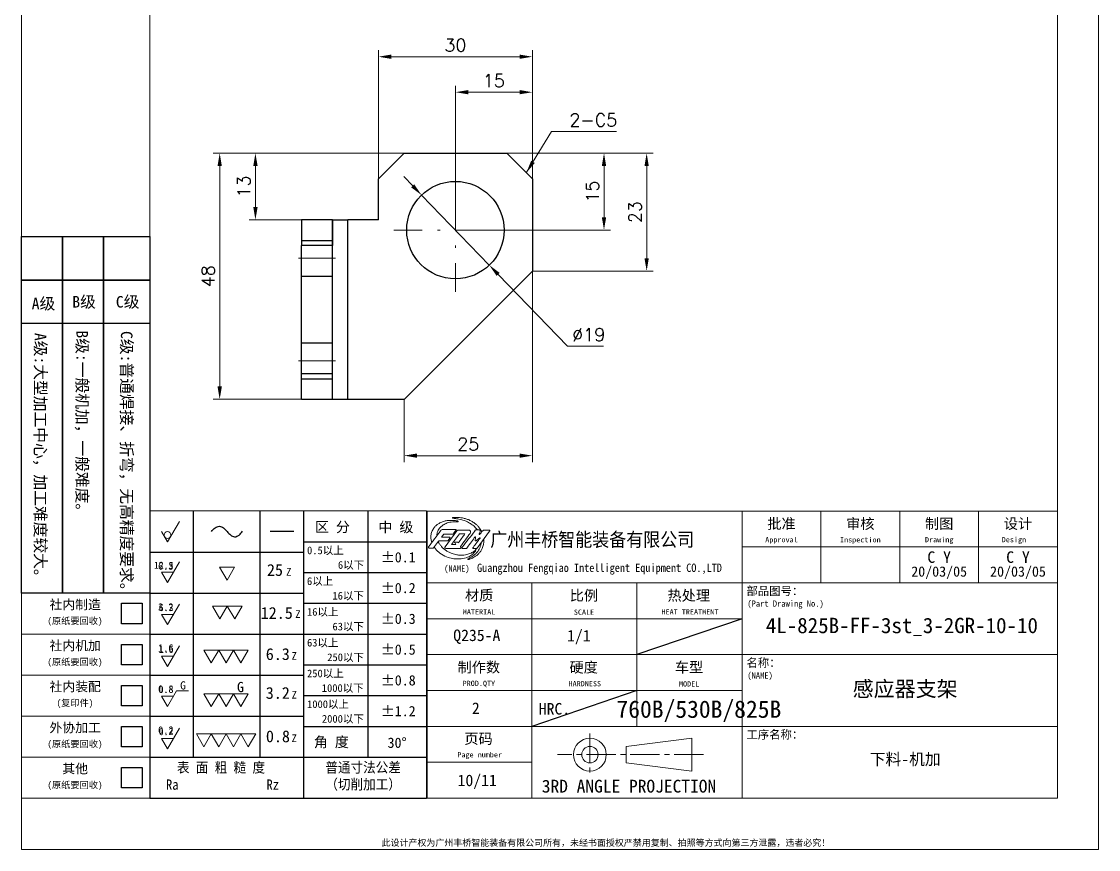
# Model space of a CAD drawing. Header units: millimetres. Extents: x -162325 to -83245, y 277409 to 326486.
# Drawn here: x -157404.7 to -157194.7, y 298309.3 to 298470.7 of the extents above; entities that cross this region are included whole.
import ezdxf
from ezdxf.enums import TextEntityAlignment as Align

# ---------------------------------------------------------------- set-up
doc = ezdxf.new("R2010")
doc.units = ezdxf.units.MM
for name, pattern in [('CENTER2', [28.575, 19.05, -3.175, 3.175, -3.175]), ('DASHDOT', [18.5, 12, -3, 0.5, -3]), ('DASHED', [15, 12, -3]), ('DASHED2', [9.525, 6.35, -3.175])]:
    doc.linetypes.add(name, pattern=pattern)
for name, color, linetype, lineweight in [('A4', 3, 'Continuous', 20), ('中心线', 2, 'CENTER2', 13), ('图框', 7, 'Continuous', 20), ('尺寸线', 3, 'Continuous', 13), ('文字', 1, 'Continuous', 13), ('细实线', 4, 'Continuous', 25), ('虚线', 2, 'DASHED2', 25)]:
    doc.layers.add(name, color=color, linetype=linetype, lineweight=lineweight)
doc.layers.add('MARK', color=7, linetype='Continuous')
doc.styles.add('CH-1', font='')
doc.styles.add('MX_NOTE_STANDARD', font='txt.shx', dxfattribs={"bigfont": 'extfont.shx'})
doc.styles.get("Standard").update_dxf_attribs({"font": 'txt', "bigfont": 'gbcbig.shx'})
doc.styles.get('CH-1').set_extended_font_data('SimSun')
doc.dimstyles.new('副本01', dxfattribs={"dimtxt": 2.5, "dimasz": 2.5, "dimexe": 1.25, "dimexo": 0, "dimgap": 1, "dimtad": 1, "dimdsep": 46, "dimtxsty": 'Standard', "dimcen": 1, "dimclrd": 3, "dimclre": 3, "dimclrt": 1, "dimadec": 1, "dimazin": 2, "dimtfac": 1, "dimtmove": 0, "dimatfit": 3, "dimfxl": 0, "dimtolj": 1, "dimlwd": -1, "dimlwe": -1, "dimarcsym": 0})
doc.dimstyles.new('副本01$0', dxfattribs={"dimtxt": 2.5, "dimasz": 2.5, "dimexe": 1.25, "dimexo": 0, "dimgap": 1, "dimtad": 1, "dimdsep": 46, "dimtxsty": 'Standard', "dimcen": 1, "dimclrd": 3, "dimclre": 3, "dimclrt": 1, "dimadec": 1, "dimazin": 2, "dimtfac": 1, "dimtmove": 0, "dimatfit": 3, "dimfxl": 0, "dimtolj": 1, "dimlwd": -1, "dimlwe": -1, "dimarcsym": 0})
doc.dimstyles.new('副本01$3', dxfattribs={"dimtxt": 2.5, "dimasz": 2.5, "dimexe": 1.25, "dimexo": 0, "dimgap": 1, "dimtad": 1, "dimtih": 1, "dimtoh": 1, "dimdsep": 46, "dimtxsty": 'Standard', "dimcen": 1, "dimclrd": 3, "dimclre": 3, "dimclrt": 1, "dimadec": 1, "dimazin": 2, "dimtfac": 1, "dimtmove": 0, "dimatfit": 3, "dimfxl": 0, "dimtolj": 1, "dimlwd": -1, "dimlwe": -1, "dimarcsym": 0})

# ---------------------------------------------------------------- blocks, each defined once
blk = doc.blocks.new('A$C34C2392C')
at = {"linetype": 'CENTER2', "ltscale": 0.3}
for p, q in [((-5.53, 4.13), (-5.53, -4.13)), ((16.64, 0), (-11.88, 0))]:
    blk.add_line(p, q, dxfattribs=at)
for p, q in [((1.54, 1.6), (14.34, 3.2)), ((14.34, 3.2), (14.34, -3.2)), ((1.54, -1.6), (1.54, 1.6)), ((14.34, -3.2), (1.54, -1.6))]:
    blk.add_line(p, q)
for radius in [3.2, 1.6]:
    blk.add_arc((-5.53, 0), radius, 0, 359.9894)
blk = doc.blocks.new('A$C67844AE1')
for p, q in [((-492, 112), (0, 112)), ((-246, 112), (-246, -112)), ((-184.5, 112), (-184.5, 56)), ((-123, 112), (-123, 56)), ((-61.5, 112), (-61.5, 56)), ((0, -112), (0, 112)), ((-246, 84), (0, 84)), ((-492, 68), (-492, -112)), ((-492, 68), (-492, -112)), ((-492, -112), (-492, 68)), ((-492, 68), (-492, -112)), ((-492, 68), (-492, -112)), ((-492, 68), (-492, -112)), ((-492, 68), (-492, -112)), ((-492, 68), (-492, -112)), ((-492, 68), (-492, -112)), ((-492, -112), (-492, 68)), ((-492, 68), (-492, -112)), ((-492, 68), (-492, -112)), ((-492, 68), (-492, -112)), ((-492, 68), (-492, -112)), ((-492, 56), (0, 56)), ((-410, 56), (-410, -112)), ((-328, 56), (-328, -56)), ((-492, 28), (-246, 28)), ((-492, 0), (0, 0)), ((-492, -28), (-246, -28)), ((-492, -56), (0, -56)), ((-492, -84), (-410, -84)), ((-492, -112), (0, -112))]:
    blk.add_line(p, q)
at = {"color": 4, "ltscale": 0.5}
for p, q in [((-478.69, 93.94), (-480.4, 91.69)), ((-468.38, 96.54), (-477.68, 84.12)), ((-467.07, 97.19), (-459.37, 97.19)), ((-451.05, 97.21), (-453.64, 97.21)), ((-452.68, 83.09), (-442.89, 96.32)), ((-447.54, 97.19), (-443.33, 97.19)), ((-482.7, 88.42), (-486.55, 83.35)), ((-473.82, 90.78), (-475.13, 88.89)), ((-469.28, 85.77), (-472.57, 85.77)), ((-469.23, 85.85), (-470.11, 87.32)), ((-467.8, 87.76), (-469.94, 87.76)), ((-467.8, 87.76), (-467.42, 87.1)), ((-486.98, 83.13), (-490.13, 83.13)), ((-477.02, 82.81), (-465.96, 82.81)), ((-463.75, 82.81), (-461.35, 82.81))]:
    blk.add_line(p, q, dxfattribs=at)
for centre, radius, start, end in [((-479.96, 96.37), 1.09, 90, 143.21463), ((-478.65, 93.91), 0.0547, 90, 142.95764), ((-471.7, 94.51), 0.547, 270, 322.84702), ((-469.22, 97.24), 0.219, 322.84702, 90), ((-467.07, 95.55), 1.64, 90, 143.17909), ((-466.36, 94.15), 0.0547, 90, 143.28021), ((-462.24, 94.15), 0.0547, 323.81172, 90), ((-459.37, 95.55), 1.64, 323.50405, 90), ((-453.64, 96.66), 0.547, 90, 142.76053), ((-443.33, 96.64), 0.547, 323.51537, 90), ((-490.13, 83.68), 0.547, 143.21463, 270), ((-482.27, 88.08), 0.547, 90, 142.7804), ((-480.35, 91.65), 0.0547, 142.95764, 270), ((-477.02, 83.63), 0.821, 143.17909, 270), ((-472.57, 85.82), 0.0547, 143.28021, 270), ((-469.28, 85.82), 0.0547, 270, 30.87346), ((-467.37, 87.13), 0.0547, 209.84044, 323.81172), ((-454.06, 91.84), 0.137, 354.5829, 143.44023), ((-450.47, 90.95), 0.137, 323.3038, 127.26931), ((-486.98, 83.68), 0.547, 270, 322.7804), ((-463.75, 83.36), 0.547, 142.76053, 270), ((-461.35, 83.63), 0.821, 270, 323.34145), ((-455.78, 83.14), 0.274, 143.38703, 270), ((-453.12, 83.41), 0.547, 270, 323.51537)]:
    blk.add_arc(centre, radius, start, end, dxfattribs=at)
at = {"color": 3, "ltscale": 0.5}
for points, knots in [([(-488.04, 87.39), (-488.26, 88.17), (-488.62, 89.51), (-488.76, 91.4), (-488.68, 92.96), (-488.48, 94.48), (-488, 95.94), (-487.33, 97.33), (-486.52, 98.55), (-485.58, 99.92), (-484.11, 101.17), (-482.08, 102.53), (-479.62, 103.66), (-476.63, 104.53), (-473.49, 104.75), (-470.85, 104.68), (-469.01, 104.49), (-468.06, 104.35), (-467.6, 104.19), (-467.36, 104.11), (-467.38, 103.84), (-467.51, 103.6), (-467.67, 103.59), (-467.75, 103.59)], [0.033361, 0.033361, 0.033361, 0.033361, 0.471833, 0.793856, 1.06763, 1.327784, 1.632518, 1.904259, 2.171672, 2.434164, 2.811787, 3.221221, 3.771763, 4.287691, 4.918993, 5.487196, 5.736969, 5.935719, 6.004988, 6.011363, 6.068145, 6.111246, 6.151841, 6.151841, 6.151841, 6.151841]), ([(-467.75, 103.59), (-468.68, 103.59), (-471.11, 103.61), (-474.79, 103.2), (-478.26, 101.79), (-481.06, 99.79), (-482.97, 97.34), (-484.02, 94.85), (-483.98, 93.42), (-483.93, 92.89)], [0, 0, 0, 0, 0.511401, 1.333961, 2.006207, 2.544799, 3.201133, 3.690752, 3.982461, 3.982461, 3.982461, 3.982461]), ([(-471.87, 106.78), (-471.88, 106.81), (-471.89, 106.89), (-471.08, 106.94), (-470.13, 106.96), (-468.28, 106.92), (-466.29, 106.88), (-463.95, 106.66), (-461.43, 105.9), (-458.86, 105.11), (-456.84, 103.98), (-455.05, 102.78), (-453.35, 101.59), (-451.64, 99.9), (-450.32, 98.09), (-449.42, 96.69), (-449.1, 95.93), (-449.03, 95.74)], [0, 0, 0, 0, 0.013513, 0.041806, 0.340693, 0.661167, 1.001786, 1.450195, 1.93793, 2.441413, 2.919246, 3.201062, 3.624217, 4.053268, 4.510623, 4.853859, 4.962074, 4.962074, 4.962074, 4.962074]), ([(-453.89, 81.8), (-454.16, 81.48), (-455.09, 80.34), (-457.47, 79.09), (-460.29, 78.15), (-463.1, 77.56), (-465.75, 77.56), (-468.2, 77.74), (-470.34, 78.3), (-472.37, 78.87), (-474.59, 79.8), (-476.8, 81.11), (-479.03, 82.63), (-480.66, 84.59), (-482.11, 86.33), (-482.76, 87.47), (-483.04, 87.97)], [0, 0, 0, 0, 0.227272, 0.804496, 1.430419, 1.862632, 2.367125, 2.88024, 3.204387, 3.579335, 4.036384, 4.516387, 4.985288, 5.507707, 5.907232, 6.223175, 6.223175, 6.223175, 6.223175]), ([(-449.38, 87.54), (-449.46, 86.95), (-449.59, 86.05), (-449.95, 84.79), (-450.37, 83.78), (-450.81, 82.63), (-451.45, 81.57), (-452.25, 80.24), (-453.23, 79.21), (-454.33, 78.01), (-455.64, 77.09), (-456.98, 76.11), (-458.35, 75.36), (-459.16, 74.85), (-459.95, 74.68), (-459.94, 74.21), (-459.66, 74.19), (-459.5, 74.17)], [0.004933, 0.004933, 0.004933, 0.004933, 0.333622, 0.498315, 0.724349, 0.934741, 1.17012, 1.401267, 1.780901, 1.94954, 2.292483, 2.648069, 2.865789, 3.139575, 3.199954, 3.253921, 3.331828, 3.331828, 3.331828, 3.331828]), ([(-459.5, 74.17), (-459.15, 74.26), (-457.82, 74.59), (-455.91, 75.45), (-453.81, 76.77), (-452.04, 78.05), (-450.46, 79.78), (-449.21, 81.63), (-448.18, 83.92), (-447.35, 86.77), (-447.31, 89.06), (-447.29, 90.37)], [0, 0, 0, 0, 0.196818, 0.752706, 1.133972, 1.558354, 1.94217, 2.414014, 2.774875, 3.316286, 4.02771, 4.02771, 4.02771, 4.02771]), ([(-486.11, 83.93), (-485.59, 83.17), (-484.11, 80.96), (-480.4, 78.04), (-475.71, 75.67), (-470.4, 74.54), (-465.25, 74.57), (-460.35, 75.58), (-456.79, 77.65), (-454.68, 79.82), (-453.68, 81.05), (-453.44, 81.92), (-453.76, 82.01), (-453.85, 81.87), (-453.89, 81.8)], [0.008574, 0.008574, 0.008574, 0.008574, 0.511088, 1.461558, 2.551285, 3.372869, 4.408758, 5.360341, 6.07413, 6.646139, 6.965728, 7.014048, 7.055407, 7.097199, 7.097199, 7.097199, 7.097199])]:
    blk.add_open_spline(points, degree=3, knots=knots, dxfattribs=at)
blk.add_spline([(-471.87, 106.78), (-471.8, 106.48), (-471.33, 106.32), (-469.95, 106.19), (-468.71, 106.01), (-466.81, 105.67), (-464.7, 105.2), (-462.88, 104.66), (-461.09, 103.98), (-459.43, 103.08), (-457.89, 102.22), (-455.32, 100.34), (-454.15, 99.25), (-453.58, 98.66), (-452.29, 97.2)], degree=3, dxfattribs=at)
at = {"color": 4, "ltscale": 0.5}
for points, knots in [([(-480.84, 97.02), (-480.93, 96.9), (-481.02, 96.78), (-481.12, 96.65), (-484.27, 92.44), (-487.42, 88.22), (-490.57, 84.01)], [-0.084236, -0.084236, -0.084236, -0.084236, 0, 0, 0, 2.885251, 2.885251, 2.885251, 2.885251]), ([(-479.96, 97.46), (-479.82, 97.46), (-479.68, 97.46), (-479.54, 97.46), (-479.54, 97.46), (-479.54, 97.46), (-479.54, 97.46), (-476.38, 97.46), (-473.23, 97.46), (-470.08, 97.46), (-470.08, 97.46), (-470.08, 97.46), (-470.08, 97.46), (-469.79, 97.46), (-469.51, 97.46), (-469.22, 97.46)], [-0.077734, -0.077734, -0.077734, -0.077734, 0, 0, 0, 0, 0, 0, 1.729211, 1.729211, 1.729211, 1.729211, 1.729211, 1.729211, 1.885805, 1.885805, 1.885805, 1.885805]), ([(-471.7, 93.97), (-471.72, 93.97), (-471.75, 93.97), (-471.77, 93.97), (-471.77, 93.97), (-471.77, 93.97), (-471.77, 93.97), (-474.06, 93.97), (-476.36, 93.97), (-478.65, 93.97)], [-0.012966, -0.012966, -0.012966, -0.012966, 0, 0, 0, 0, 0, 0, 1.257183, 1.257183, 1.257183, 1.257183]), ([(-469.05, 97.11), (-469.2, 96.9), (-469.36, 96.7), (-469.52, 96.49), (-469.52, 96.49), (-469.52, 96.49), (-469.52, 96.49), (-470.05, 95.79), (-470.58, 95.09), (-471.11, 94.39), (-471.11, 94.39), (-471.11, 94.39), (-471.11, 94.39), (-471.16, 94.32), (-471.21, 94.25), (-471.26, 94.18)], [-0.1423966, -0.1423966, -0.1423966, -0.1423966, 0, 0, 0, 0, 0, 0, 0.4822707, 0.4822707, 0.4822707, 0.4822707, 0.4822707, 0.4822707, 0.529029, 0.529029, 0.529029, 0.529029]), ([(-454.08, 96.99), (-454.23, 96.79), (-454.39, 96.58), (-454.54, 96.38), (-457.68, 92.25), (-460.82, 88.12), (-463.96, 83.99), (-464.04, 83.89), (-464.11, 83.79), (-464.19, 83.69)], [-0.140102, -0.140102, -0.140102, -0.140102, 0, 0, 0, 2.844058, 2.844058, 2.844058, 2.913465, 2.913465, 2.913465, 2.913465]), ([(-451.05, 97.21), (-450.96, 97.2), (-450.76, 97.2), (-450.41, 97.03), (-450.21, 96.52), (-450.3, 95.87), (-450.55, 95.18), (-450.83, 94.49), (-451, 93.99), (-451.13, 93.7), (-451.11, 93.59), (-450.99, 93.55), (-450.82, 93.63), (-450.49, 93.98), (-449.97, 94.64), (-449.25, 95.48), (-448.57, 96.28), (-447.99, 96.81), (-447.66, 97.09), (-447.54, 97.19)], [0, 0, 0, 0, 0.047379, 0.11361, 0.198731, 0.32589, 0.467244, 0.599055, 0.733672, 0.758899, 0.77069, 0.790267, 0.820293, 0.867992, 1.054564, 1.278066, 1.476304, 1.62487, 1.711224, 1.711224, 1.711224, 1.711224]), ([(-469.94, 87.76), (-469.98, 87.77), (-470.04, 87.77), (-470.11, 87.72), (-470.16, 87.66), (-470.17, 87.58), (-470.16, 87.49), (-470.14, 87.4), (-470.13, 87.35), (-470.11, 87.32)], [0, 0, 0, 0, 0.0189462, 0.0330559, 0.0436533, 0.0575788, 0.0766083, 0.0956988, 0.1082528, 0.1082528, 0.1082528, 0.1082528]), ([(-456, 83.3), (-455.85, 83.49), (-455.71, 83.69), (-455.56, 83.88), (-455.56, 83.88), (-455.56, 83.88), (-455.56, 83.88), (-453.83, 86.21), (-452.09, 88.54), (-450.36, 90.87)], [-0.132838, -0.132838, -0.132838, -0.132838, 0, 0, 0, 0, 0, 0, 1.591518, 1.591518, 1.591518, 1.591518])]:
    blk.add_open_spline(points, degree=3, knots=knots, dxfattribs=at)
for points in [[(-466.4, 94.18), (-468.47, 91.41), (-470.54, 88.63), (-472.61, 85.86)], [(-462.19, 94.12), (-463.9, 91.78), (-465.62, 89.44), (-467.33, 87.1)], [(-466.36, 94.2), (-464.99, 94.2), (-463.61, 94.2), (-462.24, 94.2)], [(-458.05, 94.58), (-460.57, 91.18), (-463.09, 87.78), (-465.6, 84.38)], [(-476.05, 88.63), (-478.12, 88.63), (-480.19, 88.63), (-482.27, 88.63)], [(-474.4, 91.6), (-476.39, 91.6), (-478.37, 91.6), (-480.35, 91.6)], [(-454.17, 91.93), (-456.01, 89.44), (-457.9, 86.89), (-460.7, 83.14)], [(-454.14, 89.56), (-454.07, 90.32), (-454, 91.07), (-453.92, 91.83)], [(-453.14, 89.09), (-452.28, 89.74), (-451.41, 90.4), (-450.55, 91.06)], [(-455.78, 82.86), (-454.89, 82.86), (-454, 82.86), (-453.12, 82.86)]]:
    blk.add_open_spline(points, degree=3, dxfattribs=at)
for points in [[(-476.05, 88.63), (-475.64, 88.63), (-475.39, 88.67), (-475.28, 88.75), (-475.13, 88.89)], [(-473.82, 90.78), (-473.73, 90.98), (-473.72, 91.25), (-473.81, 91.45), (-473.97, 91.55), (-474.16, 91.58), (-474.4, 91.6)], [(-465.6, 84.38), (-465.63, 84.34), (-465.63, 84.25), (-465.53, 84.03), (-465.37, 83.78), (-465.15, 83.42), (-465.08, 83.29), (-465.14, 83.12), (-465.4, 82.96), (-465.69, 82.87), (-465.96, 82.81)], [(-454.14, 89.56), (-454.15, 89.22), (-454.12, 88.97), (-453.96, 88.83), (-453.76, 88.76), (-453.62, 88.78), (-453.43, 88.86), (-453.14, 89.09)]]:
    blk.add_spline(points, degree=3, dxfattribs=at)
at = {"layer": '细实线', "color": 0, "linetype": 'Continuous'}
for p, q in [((-492, 112), (-492, 56)), ((-492, 68), (-492, -112)), ((-492, 68), (-492, -112)), ((-492, 68), (-492, -112))]:
    blk.add_line(p, q, dxfattribs=at)
at = {"lineweight": 35, "xscale": 4, "yscale": 4, "zscale": 4}
blk.add_blockref('A$C34C2392C', (-342.56, -78.03), dxfattribs=at)
at = {"style": 'CH-1'}
for s, height, p in [('批准', 8.111, (-215.25, 102.29)), ('审核', 8.111, (-153.75, 102.29)), ('制图', 8.111, (-92.25, 102.29)), ('设计', 8.111, (-30.75, 102.29)), ('Approval', 4.055, (-215.25, 89.12)), ('Inspection', 4.055, (-153.75, 89.12)), ('Drawing', 4.055, (-92.25, 89.12)), ('Design  ', 4.055, (-30.75, 89.12)), ('比例', 8.111, (-369.33, 46.29)), ('MATERIAL', 4.056, (-451.13, 33.33)), ('SCALE', 4.055, (-369.28, 33.12)), ('制作数', 8.111, (-451.33, -9.71)), ('车型', 8.111, (-287.33, -9.71)), ('PROD.QTY', 4.055, (-451.28, -22.88)), ('MODEL', 4.055, (-287.28, -22.88)), ('3RD ANGLE PROJECTION', 10, (-334.19, -102.63))]:
    blk.add_text(s, height=height, dxfattribs=at).set_placement(p, align=Align.MIDDLE)
at = {"lineweight": 35, "style": 'CH-1'}
for s, height, p in [('(NAME)', 4.868, (-478.38, 64.74)), ('部品图号：', 6.489, (-242.53, 46.37)), ('(Part Drawing No.)', 4.8676, (-241.87, 37.35)), ('名称：', 6.489, (-242.53, -9.63)), ('(NAME)', 4.868, (-241.87, -18.65)), ('工序名称：', 6.489, (-242.53, -65.63))]:
    blk.add_text(s, height=height, dxfattribs=at).set_placement(p)
at = {"style": 'CH-1'}
blk.add_text('材质', height=8.111, dxfattribs=at).set_placement((-462.11, 42.24))
at = {"lineweight": 35, "style": 'CH-1'}
for s, height, p in [('热处理', 8.111, (-287.56, 46.27)), ('HEAT TREATMENT', 4.0553, (-286.66, 33.32)), ('硬度', 8.111, (-369.56, -9.73)), ('HARDNESS', 4.055, (-368.66, -22.68)), ('HRC.', 9, (-392.33, -42.26, -1000.32)), ('页码', 8.111, (-451.56, -65.73)), ('Page number', 4.0553, (-450.66, -78.68))]:
    blk.add_text(s, height=height, dxfattribs=at).set_placement(p, align=Align.MIDDLE)
at = {"layer": 'MARK', "style": 'CH-1', "width": 0.9}
blk.add_text('广州丰桥智能装备有限公司', height=10.8, dxfattribs=at).set_placement((-442.41, 84.37))
at = {"layer": 'MARK', "insert": (-452.72, 70.99), "char_height": 6.5, "width": 556.9513, "attachment_point": 1, "style": 'CH-1'}
blk.add_mtext('{\\W0.9;Guangzhou Fengqiao Intelligent Equipment CO.,LTD}', dxfattribs=at)
blk = doc.blocks.new('A$C32AF00EF')
for p, q in [((0, 0), (2.89, 5)), ((-1.44, 2.5), (0, 0))]:
    blk.add_line(p, q)
blk.add_circle((0, 1.67), 0.833)
blk = doc.blocks.new('A$C553B2148')
for p, q in [((1.44, 0), (-1.44, 0)), ((-1.44, 0), (0, -2.5)), ((0, -2.5), (2.89, 2.5))]:
    blk.add_line(p, q)
at = {"style": 'MX_NOTE_STANDARD'}
blk.add_attdef('12.5', text='', height=1.75, dxfattribs=at).set_placement((1.44, 0.28), align=Align.BOTTOM_RIGHT)
blk = doc.blocks.new('A$C1377093C')
for p, q in [((0, 0), (-1.44, 2.5)), ((-1.44, 2.5), (1.44, 2.5)), ((1.44, 2.5), (0, 0))]:
    blk.add_line(p, q)
blk = doc.blocks.new('A$C6D2D6B6B')
for p, q in [((0, 0), (-1.44, 2.5)), ((-1.44, 2.5), (1.44, 2.5)), ((1.44, 2.5), (0, 0)), ((1.44, 2.5), (4.33, 2.5)), ((2.89, 0), (1.44, 2.5)), ((4.33, 2.5), (2.89, 0))]:
    blk.add_line(p, q)
blk = doc.blocks.new('A$C62DD302B')
for p, q in [((-2.89, 0), (-4.33, 2.5)), ((-4.33, 2.5), (-1.44, 2.5)), ((-1.44, 2.5), (-2.89, 0)), ((-1.44, 2.5), (1.44, 2.5)), ((0, 0), (-1.44, 2.5)), ((1.44, 2.5), (0, 0)), ((2.89, 0), (1.44, 2.5)), ((1.44, 2.5), (4.33, 2.5)), ((4.33, 2.5), (2.89, 0))]:
    blk.add_line(p, q)
blk = doc.blocks.new('A$C077E39D2')
for p, q in [((-4.33, -2.5), (-5.77, 0)), ((-5.77, 0), (-2.89, 0)), ((-2.89, 0), (-4.33, -2.5)), ((-2.89, 0), (0, 0)), ((-1.44, -2.5), (-2.89, 0)), ((0, 0), (-1.44, -2.5)), ((1.44, -2.5), (0, 0)), ((0, 0), (2.89, 0)), ((2.89, 0), (1.44, -2.5)), ((4.33, -2.5), (2.89, 0)), ((2.89, 0), (5.77, 0)), ((5.77, 0), (4.33, -2.5))]:
    blk.add_line(p, q)
blk = doc.blocks.new('A$C09D43E00')
for p, q in [((0, 0), (1.78, 3.08)), ((1.78, 3.08), (4.07, 3.08)), ((1.15, 2), (-1.15, 2)), ((-1.15, 2), (0, 0))]:
    blk.add_line(p, q)
at = {"style": 'MX_NOTE_STANDARD'}
blk.add_attdef('12.5', text='', height=1.4, dxfattribs=at).set_placement((1.15, 2.22), align=Align.BOTTOM_RIGHT)
at = {"layer": '细实线', "color": 0, "style": 'CH-1'}
blk.add_text('G', height=1.6, dxfattribs=at).set_placement((2.47, 3.33))
blk = doc.blocks.new('A$C339E5D7D')
for p, q in [((-2.89, 0), (-4.33, 2.5)), ((-4.33, 2.5), (-1.44, 2.5)), ((-1.44, 2.5), (-2.89, 0)), ((-1.44, 2.5), (1.44, 2.5)), ((0, 0), (-1.44, 2.5)), ((1.44, 2.5), (0, 0)), ((2.89, 0), (1.44, 2.5)), ((1.44, 2.5), (4.33, 2.5)), ((4.33, 2.5), (2.89, 0))]:
    blk.add_line(p, q)
at = {"layer": '细实线', "color": 0, "style": 'CH-1'}
blk.add_text('G', height=2, dxfattribs=at).set_placement((2.13, 2.81))
blk = doc.blocks.new('54')
for p, q in [((5360.79, 6053.19), (5468.79, 6053.19)), ((5468.79, 6047.19), (5468.79, 5957.19)), ((5468.79, 6047.19), (5468.79, 5957.19)), ((5468.79, 5957.19), (5468.79, 6047.19)), ((5468.79, 6047.19), (5468.79, 5957.19)), ((5468.79, 6047.19), (5468.79, 5957.19)), ((5468.79, 6047.19), (5468.79, 5957.19)), ((5468.79, 6047.19), (5468.79, 5957.19)), ((5468.79, 6047.19), (5468.79, 5957.19)), ((5468.79, 6047.19), (5468.79, 5957.19)), ((5468.79, 5957.19), (5468.79, 6047.19)), ((5468.79, 6047.19), (5468.79, 5957.19)), ((5468.79, 6047.19), (5468.79, 5957.19)), ((5468.79, 6047.19), (5468.79, 5957.19)), ((5468.79, 6047.19), (5468.79, 5957.19))]:
    blk.add_line(p, q)
at = {"layer": '细实线', "color": 0, "linetype": 'Continuous'}
for p, q in [((5360.79, 6053.19), (5360.79, 5941.19)), ((5377.79, 6053.19), (5377.79, 5957.19)), ((5403.79, 6053.19), (5403.79, 5957.19)), ((5420.79, 6053.19), (5420.79, 5941.19)), ((5445.79, 6053.19), (5445.79, 5957.19)), ((5468.79, 6053.19), (5468.79, 5941.19)), ((5407.7, 6045.29), (5417.04, 6045.29)), ((5468.79, 6047.19), (5468.79, 5957.19)), ((5468.79, 6047.19), (5468.79, 5957.19)), ((5468.79, 6047.19), (5468.79, 5957.19)), ((5420.79, 6041.19), (5468.79, 6041.19)), ((5360.79, 6037.19), (5420.79, 6037.19)), ((5420.79, 6029.19), (5468.79, 6029.19)), ((5360.79, 6021.19), (5420.79, 6021.19)), ((5420.79, 6017.19), (5468.79, 6017.19)), ((5360.79, 6005.19), (5420.79, 6005.19)), ((5420.79, 6005.19), (5468.79, 6005.19)), ((5420.79, 5993.19), (5468.79, 5993.19)), ((5360.79, 5989.19), (5420.79, 5989.19)), ((5420.79, 5981.19), (5468.79, 5981.19)), ((5360.79, 5973.19), (5420.79, 5973.19)), ((5420.79, 5969.19), (5468.79, 5969.19)), ((5360.79, 5957.19), (5468.79, 5957.19)), ((5360.79, 5957.19), (5468.79, 5957.19)), ((5360.79, 5941.19), (5468.79, 5941.19))]:
    blk.add_line(p, q, dxfattribs=at)
at = {"layer": '细实线', "color": 0, "linetype": 'Continuous', "start_tangent": (0.606347, 0.7952), "end_tangent": (0.584547, 0.81136)}
blk.add_spline([(5384.88, 6045.23), (5386.3, 6046.61), (5387.98, 6047.24), (5389.51, 6046.59), (5390.93, 6045.19), (5392.37, 6043.78), (5393.91, 6043.13), (5395.61, 6043.82), (5397.01, 6045.27)], degree=3, dxfattribs=at)
for name, p, xscale, yscale, zscale in [('A$C32AF00EF', (5367.73, 6041.13), 1.600000000000364, 1.600000000000364, 1.600000000000364), ('A$C1377093C', (5390.94, 6026.26), 2, 2, 2), ('A$C6D2D6B6B', (5388.15, 6011.08), 2, 2, 2), ('A$C62DD302B', (5390.57, 5993.94), 2, 2, 2), ('A$C077E39D2', (5390.57, 5966.26), 2, 2, 2)]:
    blk.add_blockref(name, p, dxfattribs=dict(xscale=xscale, yscale=yscale, zscale=zscale))
ref = blk.add_blockref('A$C553B2148', (5367.73, 6029.35), dxfattribs=dict(xscale=1.600000000000364, yscale=1.600000000000364, zscale=1.600000000000364))
ref.add_attrib('12.5', '12.5', dxfattribs={"height": 2.8, "style": 'CH-1'}).set_placement((5370.04, 6029.8), align=Align.BOTTOM_RIGHT)
ref = blk.add_blockref('A$C553B2148', (5367.73, 6012.86), dxfattribs=dict(xscale=1.600000000000364, yscale=1.600000000000364, zscale=1.600000000000364))
ref.add_attrib('12.5', '6.3', dxfattribs={"height": 2.8, "style": 'CH-1'}).set_placement((5370.04, 6013.31), align=Align.BOTTOM_RIGHT)
ref = blk.add_blockref('A$C553B2148', (5367.73, 5996.56), dxfattribs=dict(xscale=1.600000000000364, yscale=1.600000000000364, zscale=1.600000000000364))
ref.add_attrib('12.5', '1.6', dxfattribs={"height": 2.8, "style": 'CH-1'}).set_placement((5370.04, 5997.01), align=Align.BOTTOM_RIGHT)
at = {"lineweight": 35}
ref = blk.add_blockref('A$C09D43E00', (5367.73, 5976.92), dxfattribs=dict(at, xscale=2, yscale=2, zscale=2))
ref.add_attrib('12.5', '0.8', dxfattribs={"height": 2.8, "style": 'CH-1'}).set_placement((5370.04, 5981.37), align=Align.BOTTOM_RIGHT)
at = {"lineweight": 35, "xscale": 2, "yscale": 2, "zscale": 2}
blk.add_blockref('A$C339E5D7D', (5390.57, 5976.92), dxfattribs=at)
ref = blk.add_blockref('A$C553B2148', (5367.73, 5964.47), dxfattribs=dict(xscale=1.600000000000364, yscale=1.600000000000364, zscale=1.600000000000364))
ref.add_attrib('12.5', '0.2', dxfattribs={"height": 2.8, "style": 'CH-1'}).set_placement((5370.04, 5964.92), align=Align.BOTTOM_RIGHT)
at = {"style": 'CH-1', "width": 0.9}
for s, p in [('表 面 粗 糙 度', (5388.59, 5953.25)), ('普通寸法公差', (5444.02, 5953.25)), ('Ra              Rz', (5389.17, 5946.45)), ('（切削加工）', (5444.02, 5946.67))]:
    blk.add_text(s, height=4, dxfattribs=at).set_placement(p, align=Align.MIDDLE)
at = {"layer": '细实线', "color": 0, "style": 'CH-1'}
for s, height, p in [('区 分', 4, (5432.03, 6046.97)), ('中 级', 4, (5456.79, 6046.97)), ('0.5以上', 3, (5429.3, 6037.89)), ('6以下', 3, (5439.3, 6032.14)), ('6以上', 3, (5427.22, 6025.89)), ('16以下', 3, (5438.2, 6020.14)), ('16以上', 3, (5428.26, 6013.89)), ('63以下', 3, (5438.2, 6008.14)), ('63以上', 3, (5428.26, 6001.89)), ('250以下', 3, (5437.19, 5996.14)), ('250以上', 3, (5429.3, 5989.89)), ('1000以下', 3, (5436.08, 5984.14)), ('1000以上', 3, (5430.33, 5977.89)), ('2000以下', 3, (5436.13, 5972.14)), ('角 度', 4, (5431.63, 5963.15))]:
    blk.add_text(s, height=height, dxfattribs=at).set_placement(p, align=Align.MIDDLE)
for s, height, p in [('%%P0.1', 4, (5450.91, 6033.15)), ('6.3', 2.944, (5364.07, 6030.28)), ('25', 4.6, (5406.51, 6027.88)), ('Z', 3, (5414, 6027.96)), ('%%P0.2', 4, (5450.91, 6021.15)), ('3.2', 2.944, (5364.07, 6014.28)), ('12.5', 4.6, (5404.08, 6011.13)), ('Z', 3, (5417.58, 6011.47)), ('%%P0.3', 4, (5450.91, 6009.15)), ('1.6', 2.944, (5364.07, 5998.28)), ('6.3', 4.6, (5406.05, 5995.09)), ('Z', 3, (5416.15, 5995.17)), ('%%P0.5', 4, (5450.91, 5997.15)), ('%%P0.8', 4, (5450.91, 5985.15)), ('0.8', 2.944, (5364.07, 5982.28)), ('3.2', 4.6, (5406.05, 5979.93)), ('Z', 3, (5416.15, 5980.01)), ('%%P1.2', 4, (5450.91, 5973.15)), ('0.2', 2.944, (5364.07, 5966.28)), ('0.8', 4.6, (5406.1, 5963)), ('Z', 3, (5416.15, 5963.08)), ('30°', 4, (5453.55, 5960.81))]:
    blk.add_text(s, height=height, dxfattribs=at).set_placement(p)
blk = doc.blocks.new('fenlei')
at = {"layer": '图框'}
for points in [[(-25, 32), (0, 32), (0, 40), (-25, 40)], [(-25, 24), (0, 24), (0, 32), (-25, 32)], [(-25, 16), (0, 16), (0, 24), (-25, 24)], [(-25, 8), (0, 8), (0, 16), (-25, 16)], [(-25, 0), (0, 0), (0, 8), (-25, 8)]]:
    blk.add_lwpolyline(points, close=True, dxfattribs=at)
at = {"layer": '细实线'}
for points in [[(-5.5, 38), (-1.5, 38), (-1.5, 34), (-5.5, 34)], [(-5.5, 30), (-1.5, 30), (-1.5, 26), (-5.5, 26)], [(-5.5, 22), (-1.5, 22), (-1.5, 18), (-5.5, 18)], [(-5.5, 14), (-1.5, 14), (-1.5, 10), (-5.5, 10)], [(-5.5, 6), (-1.5, 6), (-1.5, 2), (-5.5, 2)]]:
    blk.add_lwpolyline(points, close=True, dxfattribs=at)
at = {"style": 'CH-1'}
for s, height, p in [('社内制造', 1.836, (-14.54, 37.8)), ('(原纸要回收)', 1.285, (-14.58, 34.52)), ('社内机加', 1.836, (-14.54, 29.8)), ('(原纸要回收)', 1.285, (-14.58, 26.52)), ('社内装配', 1.836, (-14.54, 21.8)), ('(复印件)', 1.285, (-14.58, 18.52)), ('外协加工', 1.836, (-14.54, 13.8)), ('(原纸要回收)', 1.285, (-14.58, 10.52)), ('其他', 1.836, (-14.54, 5.8)), ('(原纸要回收)', 1.285, (-14.58, 2.52))]:
    blk.add_text(s, height=height, dxfattribs=at).set_placement(p, align=Align.MIDDLE)
blk = doc.blocks.new('机加分类')
at = {"layer": '细实线'}
for p, q in [((-94, -8.5), (-94, 0)), ((-94, 0), (-86, 0)), ((-86, -8.5), (-86, 0)), ((-86, 0), (-78, 0)), ((-86, 0), (-86, -8.5)), ((-78, -8.5), (-78, 0)), ((-78, 0), (-69, 0)), ((-78, 0), (-78, -8.5)), ((-69, 0), (-69, -8.5)), ((-86, -8.5), (-94, -8.5)), ((-94, -17), (-94, -8.5)), ((-94, -8.5), (-86, -8.5)), ((-78, -8.5), (-86, -8.5)), ((-86, -17), (-86, -8.5)), ((-86, -8.5), (-78, -8.5)), ((-86, -8.5), (-86, -17)), ((-69, -8.5), (-78, -8.5)), ((-78, -17), (-78, -8.5)), ((-78, -8.5), (-69, -8.5)), ((-78, -8.5), (-78, -17)), ((-69, -8.5), (-69, -17)), ((-86, -17), (-94, -17)), ((-94, -69.55), (-94, -17)), ((-78, -17), (-86, -17)), ((-86, -69.55), (-86, -17)), ((-86, -17), (-86, -69.55)), ((-69, -17), (-78, -17)), ((-78, -69.55), (-78, -17)), ((-78, -17), (-78, -69.55)), ((-69, -17), (-69, -69.55)), ((-86, -69.55), (-94, -69.55)), ((-78, -69.55), (-86, -69.55)), ((-69, -69.55), (-78, -69.55))]:
    blk.add_line(p, q, dxfattribs=at)
at = {"layer": '文字', "color": 1, "linetype": 'Continuous', "style": 'CH-1'}
blk.add_text('A级', height=2.25, dxfattribs=at).set_placement((-89.72, -14.22, -250.08), align=Align.CENTER)
for s, p in [('B级', (-81.81, -12.71, -250.08)), ('C级', (-73.31, -12.71, -250.08))]:
    blk.add_text(s, height=2.25, dxfattribs=at).set_placement(p, align=Align.MIDDLE)
for s, p in [('A级:大型加工中心，加工难度较大。', (-90.3, -43.36)), ('B级:一般机加，一般难度。', (-82.16, -36.72)), ('C级:普通焊接、折弯，无高精度要求。', (-73.47, -44.53))]:
    blk.add_text(s, height=2.25, rotation=270, dxfattribs=at).set_placement(p, align=Align.MIDDLE)
blk = doc.blocks.new('1比1 竖框')
at = {"layer": '图框'}
for p, q in [((0, 0), (0, 297)), ((210, 297), (210, 0)), ((25, 10), (25, 289)), ((202, 289), (202, 10)), ((30.07, 10), (202, 10)), ((210, 0), (0, 0))]:
    blk.add_line(p, q, dxfattribs=at)
blk.add_blockref('机加分类', (94, 119.55))
for name, p, xscale, yscale, zscale in [('54', (-2655.4, -2960.59), 0.5, 0.5, 0.5), ('A$C67844AE1', (202, 38), 0.25, 0.25, 0.25)]:
    blk.add_blockref(name, p, dxfattribs=dict(at, xscale=xscale, yscale=yscale, zscale=zscale))
blk.add_blockref('fenlei', (25, 10), dxfattribs=at)
at = {"layer": '图框', "insert": (113.5, 0.5), "char_height": 1.25, "width": 177, "attachment_point": 8}
blk.add_mtext('{\\fSimSun|b1|i0|c134|p2;此设计产权为广州丰桥智能装备有限公司所有，未经书面授权严禁用复制、拍照等方式向第三方泄露，违者必究!}', dxfattribs=at)
blk = doc.blocks.new('车型')
at = {"layer": '文字', "color": 1, "linetype": 'Continuous', "style": 'CH-1'}
blk.add_text('760B/530B/825B', height=1.6875, dxfattribs=at).set_placement((-10.31, 3.5, -250.08), align=Align.MIDDLE)
blk = doc.blocks.new('工序名称')
at = {"layer": '文字', "color": 1, "linetype": 'Continuous', "style": 'CH-1'}
blk.add_text('下料-机加', height=2.25, dxfattribs=at).set_placement((-29.69, -6.35, -250.08), align=Align.MIDDLE)
blk = doc.blocks.new('设计人员')
at = {"layer": '文字', "color": 1, "linetype": 'Continuous', "style": 'CH-1'}
blk.add_text('C Y', height=2.25, dxfattribs=at).set_placement((-7.69, -1.99), align=Align.MIDDLE)
blk = doc.blocks.new('出图人员')
at = {"layer": '文字', "color": 1, "linetype": 'Continuous', "style": 'CH-1'}
blk.add_text('C Y', height=2.25, dxfattribs=at).set_placement((-7.69, -1.99), align=Align.MIDDLE)
blk = doc.blocks.new('出图日期')
at = {"layer": '文字', "color": 1, "linetype": 'Continuous', "style": 'CH-1'}
blk.add_text('20/03/05', height=2, dxfattribs=at).set_placement((-7.69, 2.04), align=Align.MIDDLE)
blk = doc.blocks.new('设计日期')
at = {"layer": '文字', "color": 1, "linetype": 'Continuous', "style": 'CH-1'}
blk.add_text('20/03/05', height=2, dxfattribs=at).set_placement((-7.69, 2.04), align=Align.MIDDLE)
blk = doc.blocks.new('*D266')
at = {"layer": 'Defpoints', "color": 0, "transparency": 16777216}
for p in [(-157310.1, 298445.05), (-157305.1, 298422.05), (-157282.81, 298422.05)]:
    blk.add_point(p, dxfattribs=at)
at = {"layer": '尺寸线', "color": 3, "transparency": 16777216}
for p, q in [((-157310.1, 298445.05), (-157281.56, 298445.05)), ((-157282.81, 298442.55), (-157282.81, 298424.55)), ((-157305.1, 298422.05), (-157281.56, 298422.05))]:
    blk.add_line(p, q, dxfattribs=at)
for points in [[(-157283.23, 298442.55), (-157282.4, 298442.55), (-157282.81, 298445.05)], [(-157283.23, 298424.55), (-157282.4, 298424.55), (-157282.81, 298422.05)]]:
    blk.add_solid(points, dxfattribs=at)
at = {"layer": '尺寸线', "color": 1, "transparency": 16777216, "insert": (-157285.06, 298433.55), "char_height": 2.5, "attachment_point": 5, "rotation": 90}
blk.add_mtext('\\A1;23', dxfattribs=at)
blk = doc.blocks.new('*D267')
at = {"layer": 'Defpoints', "color": 0, "transparency": 16777216}
for p in [(-157305.1, 298463.86), (-157335.1, 298440.05), (-157305.1, 298440.05)]:
    blk.add_point(p, dxfattribs=at)
at = {"layer": '尺寸线', "color": 3, "transparency": 16777216}
for p, q in [((-157335.1, 298440.05), (-157335.1, 298465.11)), ((-157305.1, 298440.05), (-157305.1, 298465.11)), ((-157332.6, 298463.86), (-157307.6, 298463.86))]:
    blk.add_line(p, q, dxfattribs=at)
for points in [[(-157332.6, 298464.28), (-157332.6, 298463.44), (-157335.1, 298463.86)], [(-157307.6, 298464.28), (-157307.6, 298463.44), (-157305.1, 298463.86)]]:
    blk.add_solid(points, dxfattribs=at)
at = {"layer": '尺寸线', "color": 1, "transparency": 16777216, "insert": (-157320.1, 298466.11), "char_height": 2.5, "attachment_point": 5}
blk.add_mtext('\\A1;30', dxfattribs=at)
blk = doc.blocks.new('*D268')
at = {"layer": 'Defpoints', "color": 0, "transparency": 16777216}
for p in [(-157330.1, 298445.05), (-157366.07, 298397.05), (-157350.1, 298397.05)]:
    blk.add_point(p, dxfattribs=at)
at = {"layer": '尺寸线', "color": 3, "transparency": 16777216}
for p, q in [((-157330.1, 298445.05), (-157367.32, 298445.05)), ((-157366.07, 298442.55), (-157366.07, 298399.55)), ((-157350.1, 298397.05), (-157367.32, 298397.05))]:
    blk.add_line(p, q, dxfattribs=at)
for points in [[(-157366.49, 298442.55), (-157365.65, 298442.55), (-157366.07, 298445.05)], [(-157366.49, 298399.55), (-157365.65, 298399.55), (-157366.07, 298397.05)]]:
    blk.add_solid(points, dxfattribs=at)
at = {"layer": '尺寸线', "color": 1, "transparency": 16777216, "insert": (-157368.32, 298421.05), "char_height": 2.5, "attachment_point": 5, "rotation": 90}
blk.add_mtext('\\A1;48', dxfattribs=at)
blk = doc.blocks.new('*D269')
at = {"layer": 'Defpoints', "color": 0, "transparency": 16777216}
for p in [(-157359.1, 298445.05), (-157330.1, 298445.05), (-157350.1, 298432.05)]:
    blk.add_point(p, dxfattribs=at)
at = {"layer": '尺寸线', "color": 3, "transparency": 16777216}
for p, q in [((-157330.1, 298445.05), (-157360.35, 298445.05)), ((-157359.1, 298434.55), (-157359.1, 298442.55)), ((-157350.1, 298432.05), (-157360.35, 298432.05))]:
    blk.add_line(p, q, dxfattribs=at)
for points in [[(-157359.52, 298442.55), (-157358.68, 298442.55), (-157359.1, 298445.05)], [(-157359.52, 298434.55), (-157358.68, 298434.55), (-157359.1, 298432.05)]]:
    blk.add_solid(points, dxfattribs=at)
at = {"layer": '尺寸线', "color": 1, "transparency": 16777216, "insert": (-157361.35, 298438.55), "char_height": 2.5, "attachment_point": 5, "rotation": 90}
blk.add_mtext('\\A1;13', dxfattribs=at)
blk = doc.blocks.new('*D270')
at = {"layer": 'Defpoints', "color": 0, "transparency": 16777216}
for p in [(-157310.1, 298445.05), (-157291.13, 298445.05), (-157308.08, 298430.05)]:
    blk.add_point(p, dxfattribs=at)
at = {"layer": '尺寸线', "color": 3, "transparency": 16777216}
for p, q in [((-157310.1, 298445.05), (-157289.88, 298445.05)), ((-157291.13, 298432.55), (-157291.13, 298442.55)), ((-157308.08, 298430.05), (-157289.88, 298430.05))]:
    blk.add_line(p, q, dxfattribs=at)
for points in [[(-157291.55, 298442.55), (-157290.71, 298442.55), (-157291.13, 298445.05)], [(-157291.55, 298432.55), (-157290.71, 298432.55), (-157291.13, 298430.05)]]:
    blk.add_solid(points, dxfattribs=at)
at = {"layer": '尺寸线', "color": 1, "transparency": 16777216, "insert": (-157293.38, 298437.55), "char_height": 2.5, "attachment_point": 5, "rotation": 90}
blk.add_mtext('\\A1;15', dxfattribs=at)
blk = doc.blocks.new('*D271')
at = {"layer": 'Defpoints', "color": 0, "transparency": 16777216}
for p in [(-157305.1, 298456.94), (-157320.1, 298442.07), (-157305.1, 298440.05)]:
    blk.add_point(p, dxfattribs=at)
at = {"layer": '尺寸线', "color": 3, "transparency": 16777216}
for p, q in [((-157320.1, 298442.07), (-157320.1, 298458.19)), ((-157317.6, 298456.94), (-157307.6, 298456.94)), ((-157305.1, 298440.05), (-157305.1, 298458.19))]:
    blk.add_line(p, q, dxfattribs=at)
for points in [[(-157317.6, 298457.36), (-157317.6, 298456.53), (-157320.1, 298456.94)], [(-157307.6, 298457.36), (-157307.6, 298456.53), (-157305.1, 298456.94)]]:
    blk.add_solid(points, dxfattribs=at)
at = {"layer": '尺寸线', "color": 1, "transparency": 16777216, "insert": (-157312.6, 298459.19), "char_height": 2.5, "attachment_point": 5}
blk.add_mtext('\\A1;15', dxfattribs=at)
blk = doc.blocks.new('*D272')
at = {"layer": 'Defpoints', "color": 0, "transparency": 16777216}
for p in [(-157305.1, 298422.05), (-157330.1, 298397.05), (-157330.1, 298386.06)]:
    blk.add_point(p, dxfattribs=at)
at = {"layer": '尺寸线', "color": 3, "transparency": 16777216}
for p, q in [((-157305.1, 298422.05), (-157305.1, 298384.81)), ((-157330.1, 298397.05), (-157330.1, 298384.81)), ((-157307.6, 298386.06), (-157327.6, 298386.06))]:
    blk.add_line(p, q, dxfattribs=at)
for points in [[(-157327.6, 298386.48), (-157327.6, 298385.65), (-157330.1, 298386.06)], [(-157307.6, 298386.48), (-157307.6, 298385.65), (-157305.1, 298386.06)]]:
    blk.add_solid(points, dxfattribs=at)
at = {"layer": '尺寸线', "color": 1, "transparency": 16777216, "insert": (-157317.6, 298388.31), "char_height": 2.5, "attachment_point": 5}
blk.add_mtext('\\A1;25', dxfattribs=at)
blk = doc.blocks.new('*D273')
at = {"layer": 'Defpoints', "color": 0, "transparency": 16777216}
for p in [(-157326.7, 298436.88), (-157313.5, 298423.21)]:
    blk.add_point(p, dxfattribs=at)
at = {"layer": '尺寸线', "color": 3, "transparency": 16777216}
for p, q in [((-157328.44, 298438.68), (-157330.17, 298440.48)), ((-157326.7, 298436.88), (-157313.5, 298423.21)), ((-157298.24, 298407.4), (-157311.77, 298421.41)), ((-157291.2, 298407.4), (-157298.24, 298407.4))]:
    blk.add_line(p, q, dxfattribs=at)
for points in [[(-157328.14, 298438.97), (-157328.74, 298438.39), (-157326.7, 298436.88)], [(-157311.47, 298421.7), (-157312.07, 298421.12), (-157313.5, 298423.21)]]:
    blk.add_solid(points, dxfattribs=at)
at = {"layer": '尺寸线', "color": 1, "transparency": 16777216, "insert": (-157294.11, 298409.65), "char_height": 2.5, "attachment_point": 5}
blk.add_mtext('\\A1;∅19', dxfattribs=at)

msp = doc.modelspace()

# ---------------------------------------------------------------- linework, layer by layer
at = {"color": 7}
for p, q in [((-157330.102, 298445.045), (-157335.102, 298440.045)), ((-157330.102, 298445.045), (-157310.102, 298445.045)), ((-157310.102, 298445.045), (-157305.102, 298440.045)), ((-157335.102, 298432.045), (-157335.102, 298440.045)), ((-157305.102, 298440.045), (-157305.102, 298422.045)), ((-157350.102, 298432.045), (-157350.102, 298427.045)), ((-157344.102, 298432.045), (-157350.102, 298432.045)), ((-157344.102, 298432.045), (-157344.102, 298427.045)), ((-157344.102, 298432.045), (-157341.102, 298432.045)), ((-157335.102, 298432.045), (-157341.102, 298432.045)), ((-157341.102, 298397.045), (-157341.102, 298432.045)), ((-157350.102, 298402.045), (-157350.102, 298427.045)), ((-157344.102, 298427.045), (-157350.102, 298427.045)), ((-157344.102, 298402.045), (-157344.102, 298427.045)), ((-157330.102, 298397.045), (-157305.102, 298422.045)), ((-157350.102, 298397.045), (-157350.102, 298402.045)), ((-157344.102, 298402.045), (-157350.102, 298402.045)), ((-157344.102, 298397.045), (-157344.102, 298402.045)), ((-157344.102, 298397.045), (-157350.102, 298397.045)), ((-157341.102, 298397.045), (-157344.102, 298397.045)), ((-157330.102, 298397.045), (-157341.102, 298397.045))]:
    msp.add_line(p, q, dxfattribs=at)
msp.add_circle((-157320.102, 298430.045), 9.5, dxfattribs=at)
at = {"layer": 'A4'}
msp.add_lwpolyline([(-157404.71, 298606.265), (-157194.71, 298606.265), (-157194.71, 298309.265), (-157404.71, 298309.265)], close=True, dxfattribs=at)
at = {"layer": '中心线', "linetype": 'DASHDOT'}
for p, q in [((-157320.102, 298442.07), (-157320.102, 298418.02)), ((-157308.077, 298430.045), (-157332.127, 298430.045)), ((-157350.702, 298424.545), (-157343.502, 298424.545)), ((-157350.702, 298404.545), (-157343.502, 298404.545))]:
    msp.add_line(p, q, dxfattribs=at)
at = {"layer": '细实线'}
for p, q in [((-157264.21, 298354.265), (-157284.71, 298347.265)), ((-157284.71, 298340.265), (-157305.21, 298333.265))]:
    msp.add_line(p, q, dxfattribs=at)
at = {"layer": '虚线', "linetype": 'DASHED'}
for p, q in [((-157344.102, 298397.045), (-157344.102, 298432.045)), ((-157350.102, 298428.045), (-157344.102, 298428.045)), ((-157350.102, 298421.045), (-157344.102, 298421.045)), ((-157350.102, 298408.045), (-157344.102, 298408.045)), ((-157350.102, 298401.045), (-157344.102, 298401.045))]:
    msp.add_line(p, q, dxfattribs=at)

# ---------------------------------------------------------------- block references
at = {"layer": '图框'}
msp.add_blockref('1比1 竖框', (-157404.71, 298309.265), dxfattribs=at)
at = {"layer": '细实线'}
for name, p in [('出图人员', (-157218.085, 298368.265)), ('设计人员', (-157202.71, 298368.265)), ('出图日期', (-157218.085, 298361.265)), ('设计日期', (-157202.71, 298361.265)), ('工序名称', (-157202.71, 298333.265))]:
    msp.add_blockref(name, p, dxfattribs=at)
at = {"layer": '细实线', "xscale": 2, "yscale": 2, "zscale": 2}
msp.add_blockref('车型', (-157252.009, 298329.35), dxfattribs=at)

# ---------------------------------------------------------------- texts
at = {"layer": '尺寸线', "color": 1, "insert": (-157297.872, 298450.28), "char_height": 2.5, "attachment_point": 7}
msp.add_mtext('2-C5', dxfattribs=at)
at = {"layer": '文字', "color": 1, "linetype": 'Continuous', "style": 'CH-1'}
for s, height, p in [('4L-825B-FF-3st_3-2GR-10-10', 3, (-157233.04, 298352.683, -250.081)), ('Q235-A', 2.25, (-157315.935, 298350.768, -250.081)), ('1/1', 2.25, (-157296.039, 298350.768, -250.081)), ('感应器支架', 3, (-157232.402, 298340.653, -250.081)), ('2', 2.25, (-157316.126, 298336.811, -250.081)), ('10/11', 2.25, (-157315.853, 298322.555, -250.081))]:
    msp.add_text(s, height=height, dxfattribs=at).set_placement(p, align=Align.MIDDLE)

# ---------------------------------------------------------------- dimensions: what is measured, and where the dimension line sits
at = {"layer": '尺寸线'}
for base, p1, p2, picture, middle in [((-157305.102, 298463.861), (-157335.102, 298440.045), (-157305.102, 298440.045), '*D267', (-157320.102, 298466.111)), ((-157305.102, 298456.944), (-157320.102, 298442.07), (-157305.102, 298440.045), '*D271', (-157312.602, 298459.194)), ((-157330.102, 298386.062), (-157305.102, 298422.045), (-157330.102, 298397.045), '*D272', (-157317.602, 298388.312))]:
    dim = msp.add_linear_dim(base=base, p1=p1, p2=p2, dimstyle='副本01$0', dxfattribs=at)
    dim.commit()
    dim.dimension.update_dxf_attribs({"geometry": picture, "text_midpoint": middle})
for base, p1, p2, picture, middle in [((-157366.069, 298397.045), (-157330.102, 298445.045), (-157350.102, 298397.045), '*D268', (-157368.319, 298421.045)), ((-157359.099, 298445.045), (-157350.102, 298432.045), (-157330.102, 298445.045), '*D269', (-157361.349, 298438.545)), ((-157282.814, 298422.045), (-157310.102, 298445.045), (-157305.102, 298422.045), '*D266', (-157285.064, 298433.545)), ((-157291.13, 298445.045), (-157308.077, 298430.045), (-157310.102, 298445.045), '*D270', (-157293.38, 298437.545))]:
    dim = msp.add_linear_dim(base=base, p1=p1, p2=p2, angle=90, dimstyle='副本01$0', dxfattribs=at)
    dim.commit()
    dim.dimension.update_dxf_attribs({"geometry": picture, "text_midpoint": middle})
dim = msp.add_diameter_dim_2p(p1=(-157326.701, 298436.88), p2=(-157313.504, 298423.211), dimstyle='副本01$3', dxfattribs=at)
dim.commit()
dim.dimension.update_dxf_attribs({"geometry": '*D273', "text_midpoint": (-157294.112, 298407.403), "dimtype": 163})

# ---------------------------------------------------------------- leaders
at = {"layer": '尺寸线', "annotation_type": 0, "has_hookline": 1, "hookline_direction": 0, "text_width": 9.167}
msp.add_leader([(-157306.277, 298441.22), (-157301.372, 298449.28), (-157298.872, 298449.28)], dimstyle='副本01', override={"dimgap": 1, "dimtad": 1}, dxfattribs=at)

doc.saveas('drawing.dxf')
